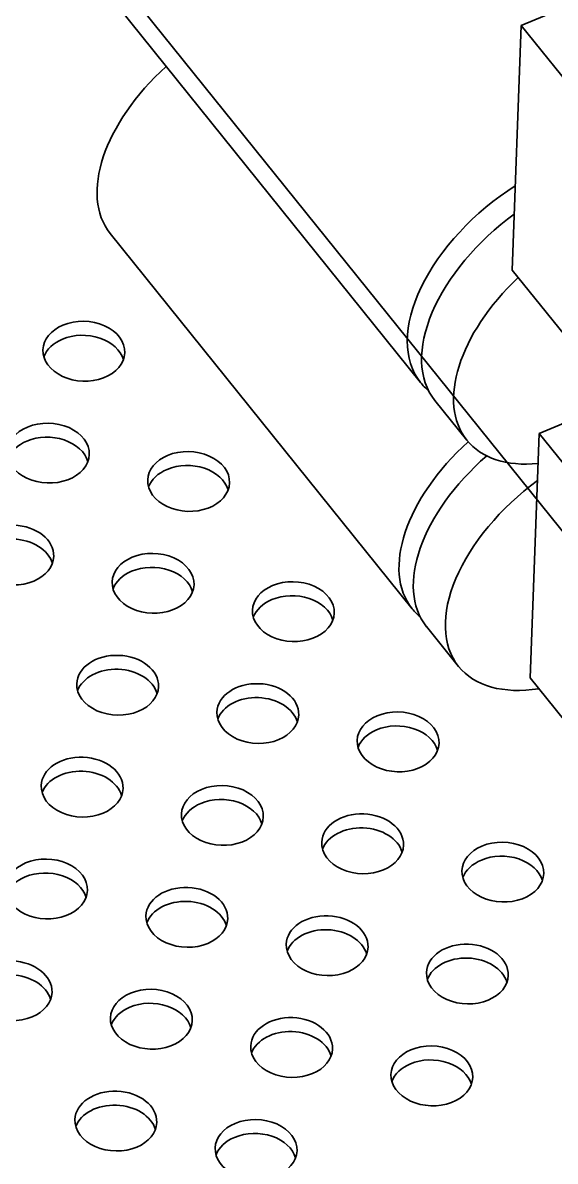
# Model space of a CAD drawing. Extents: x 23 to 417, y 3 to 294.
# Drawn here: x 353.27 to 358.47, y 124.53 to 135.66 of the extents above; entities that cross this region are included whole.
import ezdxf

# ---------------------------------------------------------------- set-up
doc = ezdxf.new("R2010")
doc.units = 0
doc.layers.get('0').update_dxf_attribs({"lineweight": 13})

# ---------------------------------------------------------------- blocks, each defined once
blk = doc.blocks.new('BLOCK4683')
at = {"color": 7, "lineweight": 35}
blk.add_line((88.586, 4.394), (-1.494, 116.384), dxfattribs=at)
for centre, start_param, end_param in [((39.043, 45.724), 5.276613, 6.283211), ((39.043, 45.724), 3.141619, 5.276613), ((39.018, 45.042), 5.276613, 6.046737), ((39.018, 45.042), 3.377737, 5.276613), ((39.043, 45.724), 0.000026, 3.141619), ((37.308, 40.746), 3.141619, 5.276613), ((37.308, 40.746), 5.276613, 6.283211), ((37.283, 40.063), 5.276613, 6.046737), ((37.283, 40.063), 3.377737, 5.276613), ((37.308, 40.746), 0.000026, 3.141619), ((44.161, 39.361), 5.276613, 6.283211), ((44.161, 39.361), 3.141619, 5.276613), ((44.136, 38.679), 3.377737, 5.276613), ((44.136, 38.679), 5.276613, 6.046737), ((44.161, 39.361), 0.000026, 3.141619), ((35.573, 35.768), 3.141619, 6.283211), ((35.548, 35.085), 3.377737, 6.046737), ((35.573, 35.768), 0.000026, 2.13502), ((35.573, 35.768), 2.13502, 3.141619), ((42.426, 34.383), 5.276613, 6.283211), ((42.426, 34.383), 3.141619, 5.276613), ((42.401, 33.7), 3.377737, 5.276613), ((42.401, 33.7), 5.276613, 6.046737), ((49.279, 32.998), 3.141619, 5.276613), ((42.426, 34.383), 0.000026, 3.141619), ((49.279, 32.998), 5.276613, 6.283211), ((49.254, 32.316), 5.276613, 6.046737), ((49.254, 32.316), 3.377737, 5.276613), ((49.279, 32.998), 0.000026, 3.141619), ((40.692, 29.404), 3.141619, 6.283211), ((40.667, 28.722), 3.377737, 6.046737), ((47.544, 28.02), 3.141619, 6.283211), ((40.692, 29.404), 0.000026, 2.13502), ((40.692, 29.404), 2.13502, 3.141619), ((47.519, 27.337), 3.377737, 6.046737), ((47.544, 28.02), 0.000026, 2.13502), ((47.544, 28.02), 2.13502, 3.141619), ((54.397, 26.635), 5.276613, 6.283211), ((54.397, 26.635), 3.141619, 5.276613), ((54.372, 25.953), 3.377737, 5.276613), ((54.397, 26.635), 0.000026, 3.141619), ((54.372, 25.953), 5.276613, 6.046737), ((38.957, 24.426), 3.141619, 6.283211), ((38.932, 23.743), 3.377737, 6.046737), ((38.957, 24.426), 0.000026, 2.13502), ((45.81, 23.041), 3.141619, 5.276613), ((38.957, 24.426), 2.13502, 3.141619), ((45.81, 23.041), 5.276613, 6.283211), ((45.785, 22.359), 5.276613, 6.046737), ((45.785, 22.359), 3.377737, 5.276613), ((45.81, 23.041), 0.000026, 3.141619), ((52.662, 21.657), 3.141619, 6.283211), ((52.637, 20.974), 3.377737, 6.046737), ((52.662, 21.657), 0.000026, 2.13502), ((59.515, 20.272), 3.141619, 5.276613), ((52.662, 21.657), 2.13502, 3.141619), ((59.515, 20.272), 5.276613, 6.283211), ((37.222, 19.448), 5.276613, 6.283211), ((37.222, 19.448), 3.141619, 5.276613), ((59.49, 19.589), 5.276613, 6.046737), ((59.49, 19.589), 3.377737, 5.276613), ((37.197, 18.765), 5.276613, 6.046737), ((37.197, 18.765), 3.377737, 5.276613), ((59.515, 20.272), 0.000026, 3.141619), ((37.222, 19.448), 0.000026, 3.141619), ((44.075, 18.063), 3.141619, 6.283211), ((44.05, 17.38), 3.377737, 6.046737), ((44.075, 18.063), 0.000026, 2.13502), ((44.075, 18.063), 2.13502, 3.141619), ((50.928, 16.678), 3.141619, 6.283211), ((50.903, 15.996), 3.377737, 6.046737), ((50.928, 16.678), 0.000026, 2.13502), ((57.781, 15.294), 3.141619, 6.283211), ((50.928, 16.678), 2.13502, 3.141619), ((35.488, 14.469), 3.141619, 6.283211), ((57.756, 14.611), 3.377737, 6.046737), ((35.463, 13.787), 3.377737, 6.046737), ((57.781, 15.294), 0.000026, 2.13502), ((57.781, 15.294), 2.13502, 3.141619), ((35.488, 14.469), 0.000026, 2.13502), ((42.341, 13.084), 3.141619, 5.276613), ((35.488, 14.469), 2.13502, 3.141619), ((42.341, 13.084), 5.276613, 6.283211), ((42.316, 12.402), 3.377737, 5.276613), ((42.316, 12.402), 5.276613, 6.046737), ((42.341, 13.084), 0.000026, 3.141619), ((49.193, 11.7), 3.141619, 6.283211), ((49.168, 11.017), 3.377737, 6.046737), ((49.193, 11.7), 0.000026, 2.13502), ((56.046, 10.315), 3.141619, 5.276613), ((49.193, 11.7), 2.13502, 3.141619), ((56.046, 10.315), 5.276613, 6.283211), ((56.021, 9.633), 3.377737, 5.276613), ((56.021, 9.633), 5.276613, 6.046737), ((56.046, 10.315), 0.000026, 3.141619), ((40.606, 8.106), 3.141619, 6.283211), ((40.581, 7.423), 3.377737, 6.046737), ((40.606, 8.106), 0.000026, 2.13502), ((40.606, 8.106), 2.13502, 3.141619), ((47.459, 6.721), 5.276613, 6.283211), ((47.459, 6.721), 3.141619, 5.276613), ((47.434, 6.039), 5.276613, 6.046737), ((47.434, 6.039), 3.377737, 5.276613), ((47.459, 6.721), 0.000026, 3.141619)]:
    blk.add_ellipse(centre, major_axis=(-1.999, 0.073), ratio=0.730354, start_param=start_param, end_param=end_param, dxfattribs=at)
blk = doc.blocks.new('BLOCK4697')
at = {"color": 7, "lineweight": 35, "ltscale": 0.325814}
blk.add_line((1.797, 6.277), (-10.225, 1.246), dxfattribs=at)
at = {"color": 7, "lineweight": 35}
for p, q in [((-15.145, -16.197), (-29.898, 2.144)), ((-30.303, -8.914), (-15.55, -27.255))]:
    blk.add_line(p, q, dxfattribs=at)
at = {"color": 7, "lineweight": 35, "ltscale": 0.298843}
for p, q in [((-10.225, 1.246), (-10.663, -10.7)), ((-9.35, -18.684), (-9.787, -30.629))]:
    blk.add_line(p, q, dxfattribs=at)
at = {"color": 7, "lineweight": 35, "ltscale": 0.167404}
for p, q in [((-10.225, 1.246), (-6.028, -3.972)), ((-10.663, -10.7), (-6.466, -15.917)), ((-9.35, -18.684), (-5.153, -23.901)), ((-9.787, -30.629), (-5.59, -35.847))]:
    blk.add_line(p, q, dxfattribs=at)
at = {"color": 7, "lineweight": 35, "ltscale": 0.186034}
blk.add_line((-2.485, -15.811), (-9.35, -18.684), dxfattribs=at)
at = {"color": 7, "lineweight": 35, "ltscale": 0.062364}
for p, q in [((-12.88, -19.013), (-14.444, -17.069)), ((-14.849, -28.127), (-13.285, -30.071))]:
    blk.add_line(p, q, dxfattribs=at)
at = {"color": 7, "lineweight": 35}
blk.add_arc((-13.017, -14.483), 2.733, 218.8477, 230.6494, dxfattribs=at)
for centre, major_axis, start_param, end_param in [((-23.991, -3.838), (-6.312, -5.077), 4.817957, 6.283145), ((-8.833, -11.121), (6.312, 5.077), 1.379739, 3.141585), ((-8.132, -11.992), (6.312, 5.077), 1.49293, 3.141585), ((-6.569, -13.936), (-6.312, -5.077), 4.856287, 6.283177), ((-9.238, -22.179), (-6.312, -5.077), 4.817727, 6.283145), ((-6.569, -13.936), (-6.312, -5.077), 6.283177, 6.99971), ((-8.537, -23.051), (-6.312, -5.077), 4.784089, 6.283145), ((-6.974, -24.994), (-6.312, -5.077), 4.63915, 6.283145), ((-9.238, -22.179), (-6.312, -5.077), 6.283145, 6.402903), ((-6.974, -24.994), (-6.312, -5.077), 6.283145, 7.069193)]:
    blk.add_ellipse(centre, major_axis=major_axis, ratio=0.577196, start_param=start_param, end_param=end_param, dxfattribs=at)

msp = doc.modelspace()

# ---------------------------------------------------------------- block references
at = {"lineweight": 0, "xscale": 0.2, "yscale": 0.2, "zscale": 0.2}
for name, p in [('BLOCK4683', (346.0547, 123.301)), ('BLOCK4697', (360.182, 135.3796))]:
    msp.add_blockref(name, p, dxfattribs=at)

doc.saveas('drawing.dxf')
